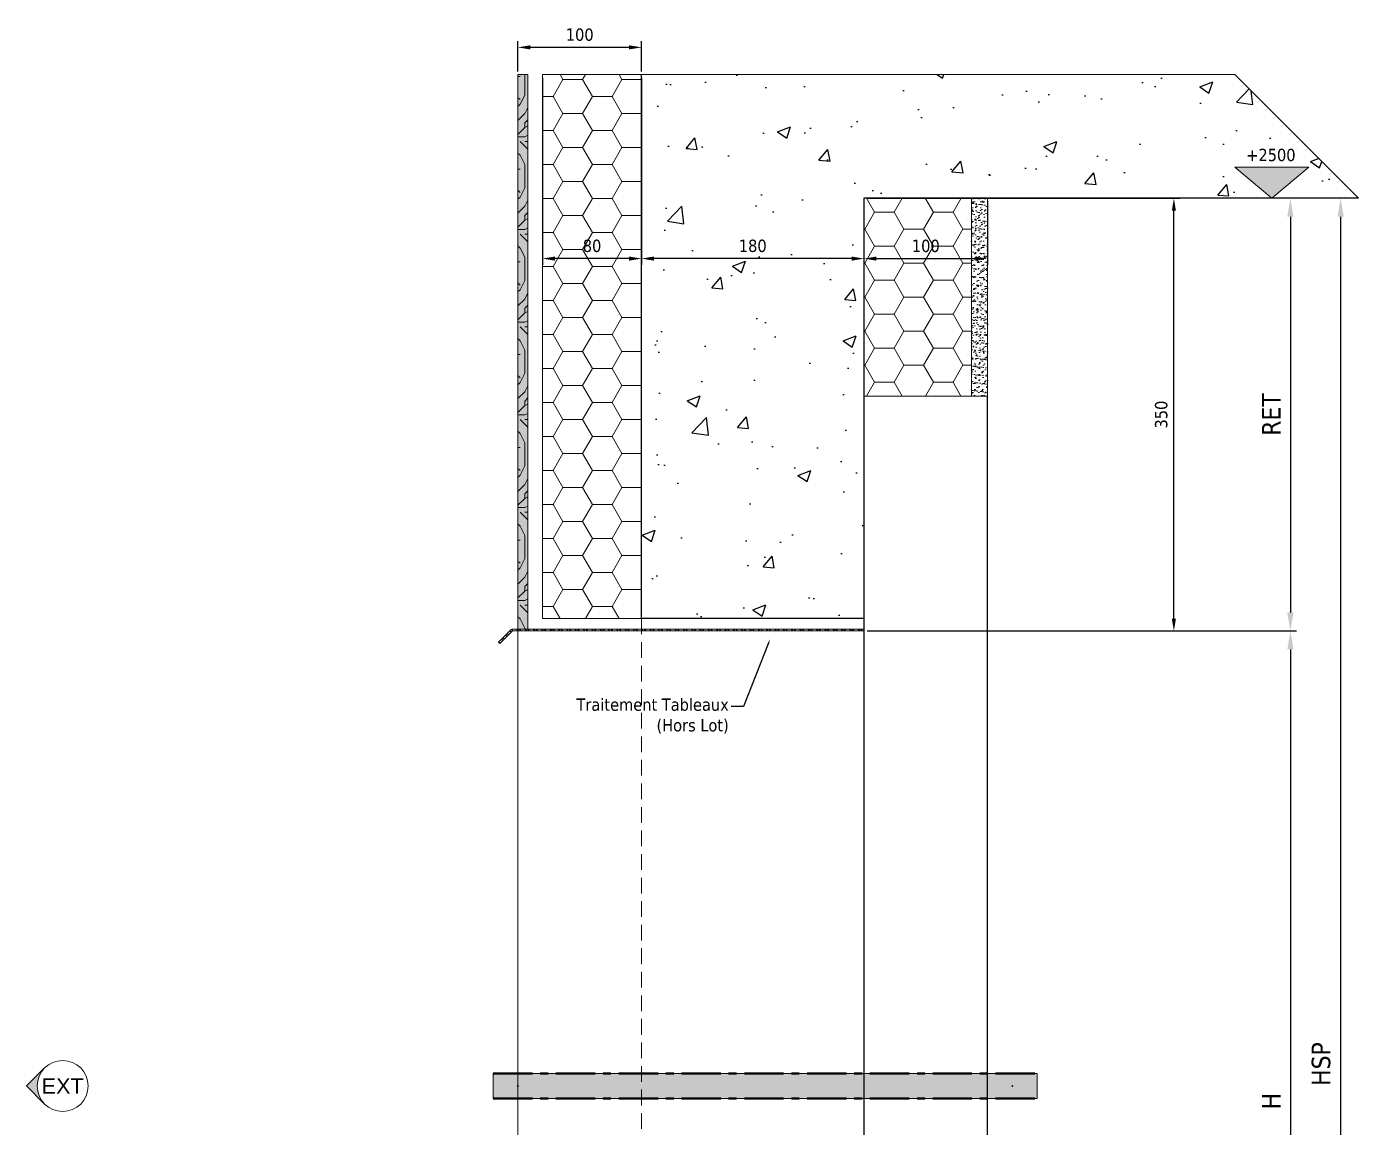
# Model space of a CAD drawing. Header units: millimetres. Extents: x -20000 to 230000, y -17405 to 24510.
# Drawn here: x 24322 to 25400, y 5743 to 6633 of the extents above; entities that cross this region are included whole.
import ezdxf
from ezdxf import colors
from ezdxf.entities.mleader import LeaderData, LeaderLine
from ezdxf.enums import TextEntityAlignment as Align
from ezdxf.math import Vec2, Vec3

# ---------------------------------------------------------------- set-up
doc = ezdxf.new("R2010")
doc.units = ezdxf.units.MM
doc.header["$PDMODE"] = 35
doc.header["$PDSIZE"] = 0.5
doc.linetypes.add('AXES', pattern=[50.800000000000004, 31.75, -6.35, 6.35, -6.35])
doc.linetypes.add('CACHE', pattern=[9.524999999999999, 6.35, -3.175])
doc.layers.get('0').update_dxf_attribs({"lineweight": 13})
doc.layers.get('Defpoints').update_dxf_attribs({"true_color": 0xc2a584})
doc.layers.add('0 - Invisible', color=43, linetype='Continuous', lineweight=0, plot=False)
for name, color, linetype, lineweight in [('1 - Aluminium', 150, 'Continuous', 13), ('1 - Axe', 1, 'AXES', 0), ('1 - BETON', 251, 'Continuous', 25), ('1 - Bois', 44, 'Continuous', 13), ('1 - Cotation', 32, 'Continuous', 13), ('1 - INTERROMPU', 253, 'CACHE', 13), ('1 - Isolant', 132, 'Continuous', 13), ('1 - Platre', 252, 'Continuous', 13), ('1 - Texte', 7, 'Continuous', 13)]:
    doc.layers.add(name, color=color, linetype=linetype, lineweight=lineweight)
doc.layers.add('1 - Cache', color=7, linetype='Continuous', lineweight=0, true_color=0xffffff)
doc.styles.get("Standard").update_dxf_attribs({"font": 'ARIALUNI.TTF'})
doc.styles.add('Texte Poralu', font='tahomabd.ttf')
doc.dimstyles.new('100 - 1000', dxfattribs={"dimtxt": 15, "dimasz": 15, "dimexe": 5, "dimexo": 2.5, "dimgap": 8, "dimtad": 1, "dimdec": 1, "dimtxsty": 'Texte Poralu', "dimcen": 10, "dimazin": 0, "dimtfac": 1, "dimtdec": 1, "dimtmove": 0, "dimatfit": 3, "dimfxl": 1, "dimarcsym": 0})
doc.dimstyles.new('30 - 1000', dxfattribs={"dimtxt": 10, "dimasz": 10, "dimexe": 5, "dimexo": 2.5, "dimgap": 5, "dimtad": 1, "dimdec": 1, "dimtxsty": 'Texte Poralu', "dimcen": 5, "dimazin": 0, "dimtfac": 1, "dimtdec": 1, "dimtmove": 0, "dimatfit": 3, "dimfxl": 1, "dimarcsym": 0})

# ---------------------------------------------------------------- blocks, each defined once
blk = doc.blocks.new('*U801')
at = {"layer": '1 - Isolant'}
h = blk.add_hatch(dxfattribs=at)
h.set_pattern_fill('HONEY', color=256, scale=5)
h.set_pattern_definition([(0, (-58597.14088961181, -19447.49265059331), (23.8125, 13.748153225), [15.875, -31.75]), (120, (-58597.14088961181, -19447.49265059331), (-23.81249994797095, 13.74815331511695), [15.87499999999993, -31.74999999999986]), (59.99999999999999, (-58597.14088961181, -19447.49265059331), (5.202904551637744e-08, 27.49630654011694), [-31.75, 15.875])])
h.paths.add_polyline_path([(1.397795734579446e-10, -349.9999999999866), (87.00000000012523, -349.9999999999866), (86.99999999999818, -190), (-1.818989403545856e-12, -190)])
at = {"layer": '1 - Platre'}
h = blk.add_hatch(dxfattribs=at)
h.set_pattern_fill('AR-SAND', color=256, scale=0.1)
h.set_pattern_definition([(37.50000000000001, (-58597.14088961181, -19447.49265059331), (-0.1600031295984046, 4.894132373293424), [0, -3.860800000000001, 0, -4.318000000000001, 0, -4.1275]), (7.499999999999999, (-58597.14088961181, -19447.49265059331), (4.495232831380027, 7.168251005683543), [0, -2.0828, 0, -3.4798, 0, -1.3335]), (327.5, (-58600.26508961181, -19447.49265059331), (7.90992370241458, 0.01437184678545691), [0, -1.27, 0, -4.572, 0, -5.969]), (317.5, (-58600.26508961181, -19447.49265059331), (7.635564524722972, 2.229293232572162), [0, -0.635, 0, -2.9972, 0, -3.429])])
h.paths.add_polyline_path([(100.0000000001325, -349.9999999999866), (99.99999999999818, -190), (86.99999999999818, -190), (87.00000000012523, -349.9999999999866)])
at = {"layer": '0 - Invisible'}
for points in [[(1.397795734579446e-10, -349.9999999999866), (87.00000000012523, -349.9999999999866)], [(87.00000000012523, -349.9999999999866), (100.0000000001325, -349.9999999999866)]]:
    blk.add_lwpolyline(points, dxfattribs=at)
at = {"layer": '1 - Isolant'}
blk.add_lwpolyline([(87.00000000012523, -349.9999999999866), (86.99999999999818, -190), (-1.818989403545856e-12, -190), (1.397795734579446e-10, -349.9999999999866)], dxfattribs=at)
at = {"layer": '1 - Platre'}
blk.add_lwpolyline([(100.0000000001325, -349.9999999999866), (99.99999999999818, -190), (86.99999999999818, -190), (87.00000000012523, -349.9999999999866)], dxfattribs=at)
blk = doc.blocks.new('*U797')
at = {"layer": '1 - Isolant'}
h = blk.add_hatch(dxfattribs=at)
h.set_pattern_fill('HONEY', color=256, scale=5, style=0)
h.set_pattern_definition([(0, (-80.00000000000003, 279.9999999999841), (23.8125, 13.748153225), [15.875, -31.75]), (120, (-80.00000000000003, 279.9999999999841), (-23.81249994797095, 13.74815331511695), [15.87499999999995, -31.7499999999999]), (59.99999999999999, (-80.00000000000003, 279.9999999999841), (5.202904551637744e-08, 27.49630654011694), [-31.75, 15.875])])
h.paths.add_polyline_path([(-80, 439.999999999985), (2.694133978409138e-14, 439.999999999985), (1.77635683940025e-15, -9.094947017729282e-13), (-80.00000000000003, -9.094947017729282e-13)])
at = {"layer": '0 - Invisible'}
blk.add_lwpolyline([(-80, 439.999999999985), (2.694133978409138e-14, 439.999999999985)], dxfattribs=at)
at = {"layer": '1 - Isolant'}
blk.add_lwpolyline([(2.694133978409138e-14, 439.999999999985), (0, 0), (0, 0), (1.77635683940025e-15, -9.094947017729282e-13), (-80.00000000000003, -9.094947017729282e-13), (-80, 439.999999999985)], dxfattribs=at)
blk = doc.blocks.new('*D1400')
at = {"layer": '1 - Cotation', "color": 0, "lineweight": -2, "transparency": 16777216}
for p, q in [((25002.50002455692, 6144.331641222817), (25350.00002455673, 6144.331641222817)), ((25345.00002455673, 6129.331641222817), (25345.00002455673, 5398.732209340044)), ((25102.50002455684, 5383.732209340044), (25350.00002455673, 5383.732209340044))]:
    blk.add_line(p, q, dxfattribs=at)
at = {"layer": '1 - Cotation', "color": 0, "transparency": 16777216}
for points in [[(25342.50002455673, 6129.331641222817), (25347.50002455673, 6129.331641222817), (25345.00002455673, 6144.331641222817)], [(25342.50002455673, 5398.732209340044), (25347.50002455673, 5398.732209340044), (25345.00002455673, 5383.732209340044)]]:
    blk.add_solid(points, dxfattribs=at)
at = {"layer": 'Defpoints', "color": 0, "transparency": 16777216}
for p in [(25000.00002455692, 6144.331641222817), (25100.00002455684, 5383.732209340044), (25345.00002455673, 5383.732209340044)]:
    blk.add_point(p, dxfattribs=at)
at = {"layer": '1 - Cotation', "color": 0, "transparency": 16777216, "insert": (25329.50002455673, 5764.031925281434), "char_height": 15, "attachment_point": 5, "rotation": 90, "style": 'Texte Poralu'}
blk.add_mtext('H', dxfattribs=at)
blk = doc.blocks.new('*D1401')
at = {"layer": '1 - Cotation', "color": 0, "lineweight": -2, "transparency": 16777216}
for p, q in [((25397.50002455699, 6494.331641222817), (25380.66724815396, 6494.331641222817)), ((25385.66724815396, 6479.331641222817), (25385.66724815396, 5108.73220933936)), ((25397.5000245568, 5093.73220933936), (25380.66724815396, 5093.73220933936))]:
    blk.add_line(p, q, dxfattribs=at)
at = {"layer": '1 - Cotation', "color": 0, "transparency": 16777216}
for points in [[(25383.16724815396, 6479.331641222817), (25388.16724815396, 6479.331641222817), (25385.66724815396, 6494.331641222817)], [(25383.16724815396, 5108.73220933936), (25388.16724815396, 5108.73220933936), (25385.66724815396, 5093.73220933936)]]:
    blk.add_solid(points, dxfattribs=at)
at = {"layer": 'Defpoints', "color": 0, "transparency": 16777216}
for p in [(25400.00002455699, 6494.331641222817), (25385.66724815396, 5093.73220933936), (25400.0000245568, 5093.73220933936)]:
    blk.add_point(p, dxfattribs=at)
at = {"layer": '1 - Cotation', "color": 0, "transparency": 16777216, "insert": (25369.8952535267, 5794.031925281092), "char_height": 15, "attachment_point": 5, "rotation": 90, "style": 'Texte Poralu'}
blk.add_mtext('HSP', dxfattribs=at)
blk = doc.blocks.new('*U829')
at = {"layer": '1 - BETON'}
h = blk.add_hatch(dxfattribs=at)
h.set_pattern_fill('CONCRETE', color=256, scale=15, style=0, pattern_type=2)
h.set_pattern_definition([(49.99999999999999, (119.9999999999999, 39.99999999998496), (107.589027390113, -9.412820247389266), [11.25, -123.75]), (355, (119.9999999999999, 39.99999999998496), (-20.81270004195, 112.8288200550018), [9, -99]), (100.4514, (128.965752, 39.21559899998496), (86.77640725710323, 103.415931309143), [9.5610285, -105.1713168]), (46.18420000000002, (119.9999999999999, 69.99999999998496), (160.0861572938467, -24.82785214935271), [16.87499999999986, -185.6249999999989]), (96.6356, (133.3405117499999, 67.93100394998496), (140.1994058323055, 146.1176806350663), [14.3415432, -157.75695]), (351.1842, (119.9999999999999, 69.99999999998496), (140.1992917700441, 146.1177901387987), [13.5, -148.5]), (21, (134.9999999999999, 62.49999999998496), (89.53605781776925, -60.39283359980082), [11.25, -123.75]), (326.0000000000001, (134.9999999999999, 62.49999999998496), (36.49729978823726, 108.772506757028), [9, -99]), (71.4514, (142.46133495, 57.46725909998497), (126.0333942872235, 48.37957450649286), [9.5610285, -105.1713168]), (37.50000000000001, (119.9999999999999, 39.99999999998496), (1.8239782975936, 49.93407807469672), [0, -97.8, 0, -100.5, 0, -99.375]), (7.499999999999999, (119.9999999999999, 39.99999999998496), (39.46043061632229, 59.16175678235403), [0, -57.3, 0, -95.55, 0, -37.875]), (327.5, (86.54999999999994, 39.99999999998496), (80.07336542586135, -3.383230760156963), [0, -37.5, 0, -117, 0, -155.25]), (317.5, (71.54999999999995, 39.99999999998496), (87.47792540135794, 15.01574734984766), [0, -48.75, 0, -77.69999999999999, 0, -110.25])])
h.paths.add_polyline_path([(400, 339.999999999985), (300, 439.999999999985), (-180, 439.999999999985), (-180, 0), (0, 0), (0, 339.999999999985)])
at = {"layer": '0 - Invisible'}
blk.add_lwpolyline([(400, 339.999999999985), (300, 439.999999999985), (-180, 439.999999999985)], dxfattribs=at)
at = {"layer": '1 - BETON'}
blk.add_lwpolyline([(400, 339.999999999985), (0, 339.999999999985), (0, 0), (-180, 0), (-180, 439.999999999985)], dxfattribs=at)
blk = doc.blocks.new('*U198')
h = blk.add_hatch(color=256)
edge = h.paths.add_edge_path()
edge.add_line((-29.16815472393788, 0), (-14.58407736197061, -14.58407736196894))
edge.add_arc((1.326938559031987e-11, 1.103117597267556e-11), 20.62500000001327, 180.0000000000306, 224.9999999999923, ccw=False)
edge.add_arc((8.125056183416746e-12, -8.900435943814955e-12), 20.62500000000813, 135.0000000000017, 179.9999999999753, ccw=False)
edge.add_line((-14.58407736197061, 14.58407736196894), (-29.16815472393788, 0))
for p, q in [((-14.58407736197061, 14.58407736196894), (-29.16815472393787, 0.001705469134321902)), ((-29.16815472393787, 0.001705469134321902), (-14.58407736196841, -14.58407736197114))]:
    blk.add_line(p, q)
blk.add_circle((0, 0), 20.625)
at = {"insert": (0, 0), "char_height": 12.5, "attachment_point": 5}
blk.add_mtext('EXT', dxfattribs=at)
blk = doc.blocks.new('*D1402')
at = {"layer": 'Defpoints', "color": 0, "lineweight": -2, "transparency": 16777216}
for p, q in [((25000.00002455676, 6491.8316412228), (25000.00002455676, 6440.505853438952)), ((25100.00002455702, 6491.831641222801), (25100.00002455702, 6440.505853438952)), ((25010.00002455676, 6445.505853438952), (25090.00002455702, 6445.505853438952))]:
    blk.add_line(p, q, dxfattribs=at)
at = {"layer": 'Defpoints', "color": 0, "transparency": 16777216}
for p in [(25000.00002455676, 6494.3316412228), (25100.00002455702, 6494.331641222801), (25100.00002455702, 6445.505853438952)]:
    blk.add_point(p, dxfattribs=at)
for points in [[(25010.00002455676, 6447.172520105619), (25010.00002455676, 6443.839186772285), (25000.00002455676, 6445.505853438952)], [(25090.00002455702, 6447.172520105619), (25090.00002455702, 6443.839186772285), (25100.00002455702, 6445.505853438952)]]:
    blk.add_solid(points, dxfattribs=at)
at = {"layer": 'Defpoints', "color": 0, "transparency": 16777216, "insert": (25050.00002455689, 6455.710688898992), "char_height": 10, "attachment_point": 5, "style": 'Texte Poralu'}
blk.add_mtext('100', dxfattribs=at)
blk = doc.blocks.new('*D1406')
at = {"layer": 'Defpoints', "color": 0, "lineweight": -2, "transparency": 16777216}
for p, q in [((24820.00002455693, 6591.831641222801), (24820.00002455693, 6440.505853438952)), ((25000.00002455676, 6491.8316412228), (25000.00002455676, 6440.505853438952)), ((24990.00002455676, 6445.505853438952), (24830.00002455693, 6445.505853438952))]:
    blk.add_line(p, q, dxfattribs=at)
at = {"layer": 'Defpoints', "color": 0, "transparency": 16777216}
for p in [(24820.00002455693, 6594.331641222801), (25000.00002455676, 6494.3316412228), (24820.00002455693, 6445.505853438952)]:
    blk.add_point(p, dxfattribs=at)
for points in [[(24830.00002455693, 6447.172520105619), (24830.00002455693, 6443.839186772285), (24820.00002455693, 6445.505853438952)], [(24990.00002455676, 6447.172520105619), (24990.00002455676, 6443.839186772285), (25000.00002455676, 6445.505853438952)]]:
    blk.add_solid(points, dxfattribs=at)
at = {"layer": 'Defpoints', "color": 0, "transparency": 16777216, "insert": (24910.00002455685, 6455.734194607521), "char_height": 10, "attachment_point": 5, "style": 'Texte Poralu'}
blk.add_mtext('180', dxfattribs=at)
blk = doc.blocks.new('*D1403')
at = {"layer": '1 - Cotation', "color": 0, "lineweight": -2, "transparency": 16777216}
for p, q in [((25397.50002455693, 6494.331641222801), (25340.00002455673, 6494.331641222801)), ((25345.00002455673, 6479.331641222801), (25345.00002455673, 6159.331641222817)), ((25002.50002455692, 6144.331641222817), (25350.00002455673, 6144.331641222817))]:
    blk.add_line(p, q, dxfattribs=at)
at = {"layer": '1 - Cotation', "color": 0, "transparency": 16777216}
for points in [[(25342.50002455673, 6479.331641222801), (25347.50002455673, 6479.331641222801), (25345.00002455673, 6494.331641222801)], [(25342.50002455673, 6159.331641222817), (25347.50002455673, 6159.331641222817), (25345.00002455673, 6144.331641222817)]]:
    blk.add_solid(points, dxfattribs=at)
at = {"layer": 'Defpoints', "color": 0, "transparency": 16777216}
for p in [(25400.00002455693, 6494.331641222801), (25000.00002455692, 6144.331641222817), (25345.00002455673, 6144.331641222817)]:
    blk.add_point(p, dxfattribs=at)
at = {"layer": '1 - Cotation', "color": 0, "transparency": 16777216, "insert": (25329.50002455673, 6319.331641222812), "char_height": 15, "attachment_point": 5, "rotation": 90, "style": 'Texte Poralu'}
blk.add_mtext('RET', dxfattribs=at)
blk = doc.blocks.new('*U474')
blk.add_hatch(color=256).paths.add_polyline_path([(-70, 0), (-100, 25), (-40, 25)])
blk.add_line((0, 0), (-95, 0))
blk.add_lwpolyline([(-70, 0), (-100, 25), (-40, 25), (-70, 0)])
at = {"style": 'Texte Poralu'}
blk.add_attdef('HAUTEUR', text='', height=10, dxfattribs=at).set_placement((-70, 34.99999999999997), align=Align.MIDDLE_CENTER)
blk = doc.blocks.new('*D1407')
at = {"layer": 'Defpoints', "color": 0, "lineweight": -2, "transparency": 16777216}
for p, q in [((25002.50002455693, 6494.331641222801), (25255.74233473121, 6494.331641222801)), ((25250.74233473121, 6154.331641222817), (25250.74233473121, 6484.331641222801)), ((25002.50002455692, 6144.331641222817), (25255.74233473121, 6144.331641222817))]:
    blk.add_line(p, q, dxfattribs=at)
at = {"layer": 'Defpoints', "color": 0, "transparency": 16777216}
for p in [(25000.00002455693, 6494.331641222801), (25250.74233473121, 6494.331641222801), (25000.00002455692, 6144.331641222817)]:
    blk.add_point(p, dxfattribs=at)
for points in [[(25249.07566806455, 6484.331641222801), (25252.40900139788, 6484.331641222801), (25250.74233473121, 6494.331641222801)], [(25249.07566806455, 6154.331641222817), (25252.40900139788, 6154.331641222817), (25250.74233473121, 6144.331641222817)]]:
    blk.add_solid(points, dxfattribs=at)
at = {"layer": 'Defpoints', "color": 0, "transparency": 16777216, "insert": (25240.53414131281, 6319.331641222812), "char_height": 10, "attachment_point": 5, "rotation": 90, "style": 'Texte Poralu'}
blk.add_mtext('350', dxfattribs=at)
blk = doc.blocks.new('*D1408')
at = {"layer": 'Defpoints', "color": 0, "lineweight": -2, "transparency": 16777216}
for p, q in [((24740.00002455693, 6591.831641222801), (24740.00002455693, 6440.505853438954)), ((24820.00002455693, 6591.831641222801), (24820.00002455693, 6440.505853438954)), ((24810.00002455693, 6445.505853438954), (24750.00002455693, 6445.505853438954))]:
    blk.add_line(p, q, dxfattribs=at)
at = {"layer": 'Defpoints', "color": 0, "transparency": 16777216}
for p in [(24740.00002455693, 6594.331641222801), (24820.00002455693, 6594.331641222801), (24740.00002455693, 6445.505853438954)]:
    blk.add_point(p, dxfattribs=at)
for points in [[(24750.00002455693, 6447.172520105621), (24750.00002455693, 6443.839186772287), (24740.00002455693, 6445.505853438954)], [(24810.00002455693, 6447.172520105621), (24810.00002455693, 6443.839186772287), (24820.00002455693, 6445.505853438954)]]:
    blk.add_solid(points, dxfattribs=at)
at = {"layer": 'Defpoints', "color": 0, "transparency": 16777216, "insert": (24780.00002455693, 6455.734194607523), "char_height": 10, "attachment_point": 5, "style": 'Texte Poralu'}
blk.add_mtext('80', dxfattribs=at)
blk = doc.blocks.new('*D1404')
at = {"layer": '1 - Cotation', "color": 0, "lineweight": -2, "transparency": 16777216}
for p, q in [((24720.00002455693, 6596.831641222803), (24720.00002455693, 6621.338765349064)), ((24810.00002455693, 6616.338765349064), (24730.00002455693, 6616.338765349064)), ((24820.00002455693, 6596.831641222801), (24820.00002455693, 6621.338765349064))]:
    blk.add_line(p, q, dxfattribs=at)
at = {"layer": '1 - Cotation', "color": 0, "transparency": 16777216}
for points in [[(24730.00002455693, 6618.005432015731), (24730.00002455693, 6614.672098682398), (24720.00002455693, 6616.338765349064)], [(24810.00002455693, 6618.005432015731), (24810.00002455693, 6614.672098682398), (24820.00002455693, 6616.338765349064)]]:
    blk.add_solid(points, dxfattribs=at)
at = {"layer": 'Defpoints', "color": 0, "transparency": 16777216}
for p in [(24720.00002455693, 6616.338765349064), (24720.00002455693, 6594.331641222803), (24820.00002455693, 6594.331641222801)]:
    blk.add_point(p, dxfattribs=at)
at = {"layer": '1 - Cotation', "color": 0, "transparency": 16777216, "insert": (24770.00002455693, 6626.543600809105), "char_height": 10, "attachment_point": 5, "style": 'Texte Poralu'}
blk.add_mtext('100', dxfattribs=at)
blk = doc.blocks.new('*U839')
at = {"layer": '1 - Cache'}
blk.add_hatch(color=256, dxfattribs=at).paths.add_polyline_path([(-20, -10), (419.999999999899, -10), (419.999999999899, 10), (-20, 10)])
at = {"layer": '0 - Invisible'}
blk.add_lwpolyline([(-20, -10), (419.999999999899, -10), (419.999999999899, 10), (-20, 10)], close=True, dxfattribs=at)
for p in [(0, 0), (399.999999999899, 0)]:
    blk.add_point(p, dxfattribs=at)
at = {"layer": '1 - Axe', "lineweight": 50}
for p, q in [((-20, 10), (419.999999999899, 10)), ((-20, -10), (419.999999999899, -10))]:
    blk.add_line(p, q, dxfattribs=at)
blk = doc.blocks.new('*U831')
at = {"layer": '1 - Aluminium'}
h = blk.add_hatch(dxfattribs=at)
h.set_pattern_fill('ANSI32', color=256, scale=0.5, angle=90, style=0)
h.set_pattern_definition([(135, (-295.6066017177927, -10.16726188958273), (-3.367596045400933, -3.367596045400933), []), (135, (-295.6066017177927, -7.922196889579936), (-3.367596045400933, -3.367596045400933), [])])
edge = h.paths.add_edge_path()
edge.add_line((0, 1.5), (0, 0))
edge.add_line((0, 0), (-284.3786796564291, 0))
edge.add_line((-284.3786796564291, 0), (-294.5459415460118, -10.16726188958273))
edge.add_line((-294.5459415460118, -10.16726188958273), (-295.6066017177927, -9.106601717801821))
edge.add_line((-295.6066017177927, -9.106601717801821), (-285.43933982821, 1.06066017178091))
edge.add_arc((-284.378679656431, -7.696066006701585e-13), 1.500000000000757, 89.99999999992838, 134.9999999999286, ccw=False)
edge.add_line((-284.3786796564291, 1.5), (0, 1.5))
blk.add_lwpolyline([(0, 1.5), (0, 0), (0, 0, -0.414213562373095), (0, 0), (-284.3786796564291, 0), (-294.5459415460118, -10.16726188958273), (-295.6066017177927, -9.106601717801821), (-285.43933982821, 1.06066017178091, -0.198912367379658), (-284.3786796564291, 1.5), (0, 1.5)], format="xyb", close=True, dxfattribs=at)
blk = doc.blocks.new('*U832')
at = {"layer": '1 - Bois'}
h = blk.add_hatch(dxfattribs=at)
h.set_pattern_fill('352', color=256, scale=75, style=0, pattern_type=2)
h.set_pattern_definition([(0, (449.7499999999858, -17), (75, 75), [22.5, -52.5]), (0, (449.7499999999858, -13.25), (75, 75), [22.5, -52.5]), (0, (453.4999999999858, -5.75), (75, 75), [15, -60]), (0, (457.2499999999858, 1.75), (75, 75), [11.25, -63.75]), (0, (457.2499999999858, 9.25), (75, 75), [7.5, -67.5]), (0, (438.4999999999858, 16.75), (75, 75), [3.75, -18.75, 3.75, -48.75]), (0, (449.7499999999858, 20.5), (75, 75), [3.75, -30, 11.25, -30]), (0, (464.7499999999858, 24.25), (75, 75), [3.75, -3.75, 3.75, -63.75]), (0, (460.9999999999858, 28), (75, 75), [3.75, -71.25]), (0, (457.2499999999858, 35.5), (75, 75), [11.25, -63.75]), (0, (457.2499999999858, 43), (75, 75), [15, -60]), (0, (453.4999999999858, 50.5), (75, 75), [18.75, -22.5, 3.75, -30]), (90, (423.4999999999858, 5.5), (-74.99999999999999, 75), [3.75, -7.5, 18.75, -45]), (90, (427.2499999999858, 13), (-74.99999999999999, 75), [3.75, -3.75, 11.25, -56.25]), (90, (430.9999999999858, 43), (-74.99999999999999, 75), [7.5, -67.5]), (90, (434.7499999999858, 13), (-74.99999999999999, 75), [15, -22.5, 3.75, -33.75]), (90, (438.4999999999858, 54.25), (-74.99999999999999, 75), [3.75, -71.25]), (90, (442.2499999999858, 16.75), (-74.99999999999999, 75), [11.25, -63.75]), (90, (449.7499999999858, 20.5), (-74.99999999999999, 75), [7.5, -67.5]), (90, (457.2499999999858, 20.5), (-74.99999999999999, 75), [3.75, -11.25, 11.25, -48.75]), (90, (460.9999999999858, 24.25), (-74.99999999999999, 75), [3.75, -71.25]), (90, (464.7499999999858, 9.25), (-74.99999999999999, 75), [10.5, -64.5]), (90, (468.4999999999858, -5.75), (-74.99999999999999, 75), [7.5, -67.5]), (90, (475.9999999999858, 24.25), (-74.99999999999999, 75), [3.75, -71.25]), (90, (483.4999999999858, 20.5), (-74.99999999999999, 75), [11.25, -63.75]), (90, (490.9999999999858, 20.5), (-74.99999999999999, 75), [11.25, -63.75]), (45, (479.7499999999858, -9.5), (8.326672684688674e-15, 75.00000000142686), [5.30325, -5.30325, 5.30325, -90.15626715]), (45, (464.7499999999858, 9.25), (8.326672684688674e-15, 75.00000000142686), [10.6065, -95.45951715]), (45, (434.7499999999858, 46.75), (8.326672684688674e-15, 75.00000000142686), [10.6065, -95.45951715]), (45, (449.7499999999858, 28), (8.326672684688674e-15, 75.00000000142686), [10.6065, -95.45951715]), (45, (453.4999999999858, 13), (8.326672684688674e-15, 75.00000000142686), [10.6065, -95.45951715]), (45, (475.9999999999858, -2), (8.326672684688674e-15, 75.00000000142686), [10.6065, -95.45951715]), (45, (468.4999999999858, 1.75), (8.326672684688674e-15, 75.00000000142686), [15.9099, -90.15611715]), (45, (445.9999999999858, 35.5), (8.326672684688674e-15, 75.00000000142686), [5.30325, -100.76276715]), (45, (442.2499999999858, 43), (8.326672684688674e-15, 75.00000000142686), [5.30325, -100.76276715]), (45, (472.2499999999858, 43), (8.326672684688674e-15, 75.00000000142686), [5.30325, -100.76276715]), (45, (442.2499999999858, 5.5), (8.326672684688674e-15, 75.00000000142686), [5.30325, -100.76276715]), (45, (483.4999999999858, 31.75), (8.326672684688674e-15, 75.00000000142686), [5.30325, -100.76276715]), (45, (457.2499999999858, 24.25), (8.326672684688674e-15, 75.00000000142686), [5.30325, -100.76276715]), (45, (464.7499999999858, 31.75), (8.326672684688674e-15, 75.00000000142686), [5.30325, -100.76276715]), (135, (460.9999999999858, 16.75), (-75.00000000142686, 8.326672684688674e-15), [5.30325, -5.30325, 15.9099, -79.54961714999999]), (135, (472.2499999999858, 16.75), (-75.00000000142686, 8.326672684688674e-15), [5.30325, -100.76276715]), (135, (472.2499999999858, -9.5), (-75.00000000142686, 8.326672684688674e-15), [5.30325, -100.76276715]), (135, (457.2499999999858, 9.25), (-75.00000000142686, 8.326672684688674e-15), [5.30325, -100.76276715]), (135, (468.4999999999858, 24.25), (-75.00000000142686, 8.326672684688674e-15), [5.30325, -100.76276715]), (135, (449.7499999999858, 5.5), (-75.00000000142686, 8.326672684688674e-15), [5.30325, -100.76276715]), (135, (479.7499999999858, 5.5), (-75.00000000142686, 8.326672684688674e-15), [5.30325, -100.76276715]), (135, (427.2499999999858, -17), (-75.00000000142686, 8.326672684688674e-15), [5.30325, -100.76276715]), (135, (430.9999999999858, -13.25), (-75.00000000142686, 8.326672684688674e-15), [10.6065, -95.45951715]), (135, (434.7499999999858, -9.5), (-75.00000000142686, 8.326672684688674e-15), [10.6065, -95.45951715]), (135, (442.2499999999858, -9.5), (-75.00000000142686, 8.326672684688674e-15), [10.6065, -95.45951715]), (135, (445.9999999999858, -2), (-75.00000000142686, 8.326672684688674e-15), [10.6065, -95.45951715]), (135, (475.9999999999858, 28), (-75.00000000142686, 8.326672684688674e-15), [10.6065, -95.45951715]), (135, (490.9999999999858, -9.5), (-75.00000000142686, 8.326672684688674e-15), [10.6065, -95.45951715]), (135, (494.7499999999858, 50.5), (-75.00000000142686, 8.326672684688674e-15), [10.6065, -95.45951715]), (135, (494.7499999999858, 43), (-75.00000000142686, 8.326672684688674e-15), [10.6065, -95.45951715]), (135, (487.2499999999858, 39.25), (-75.00000000142686, 8.326672684688674e-15), [10.6065, -95.45951715]), (135, (434.7499999999858, 39.25), (-75.00000000142686, 8.326672684688674e-15), [15.9099, -90.15611715]), (135, (483.4999999999858, 31.75), (-75.00000000142686, 8.326672684688674e-15), [15.9099, -90.15611715]), (26.56505119999999, (442.2499999999858, 54.25), (75.00000000000706, 3.000483611570459e-08), [8.385, -159.320098275]), (26.56505119999999, (442.2499999999858, 16.75), (75.00000000000706, 3.000483611570459e-08), [8.385, -159.320098275]), (26.56505119999999, (449.7499999999858, 39.25), (75.00000000000706, 3.000483611570459e-08), [8.385, -159.320098275]), (26.56505119999999, (472.2499999999858, -13.25), (75.00000000000706, 3.000483611570459e-08), [8.385, -159.320098275]), (26.56505119999999, (468.4999999999858, -5.75), (75.00000000000706, 3.000483611570459e-08), [8.385, -159.320098275]), (26.56505119999999, (445.9999999999858, 9.25), (75.00000000000706, 3.000483611570459e-08), [8.385, -159.320098275]), (26.56505119999999, (445.9999999999858, 46.75), (75.00000000000706, 3.000483611570459e-08), [8.385, -159.320098275]), (26.56505119999999, (468.4999999999858, 24.25), (75.00000000000706, 3.000483611570459e-08), [16.77, -150.935098275]), (63.43494882, (468.4999999999858, 35.5), (3.824898731075166e-09, 75.00000000000705), [8.384999999999982, -159.3200982749997]), (63.43494882, (479.7499999999858, 13), (3.824898731075166e-09, 75.00000000000705), [8.384999999999982, -159.3200982749997]), (63.43494882, (442.2499999999858, 28), (3.824898731075166e-09, 75.00000000000705), [8.384999999999982, -159.3200982749997]), (63.43494882, (427.2499999999858, 31.75), (3.824898731075166e-09, 75.00000000000705), [8.384999999999982, -159.3200982749997]), (63.43494882, (472.2499999999858, 16.75), (3.824898731075166e-09, 75.00000000000705), [8.384999999999982, -159.3200982749997]), (63.43494882, (464.7499999999858, 16.75), (3.824898731075166e-09, 75.00000000000705), [8.384999999999982, -159.3200982749997]), (63.43494882, (434.7499999999858, 28), (3.824898731075166e-09, 75.00000000000705), [16.76999999999996, -150.9350982749997]), (63.43494882, (490.9999999999858, 1.75), (3.824898731075166e-09, 75.00000000000705), [16.76999999999996, -150.9350982749997]), (63.43494882, (483.4999999999858, 5.5), (3.824898731075166e-09, 75.00000000000705), [16.76999999999996, -150.9350982749997]), (116.5650512, (423.4999999999858, -5.75), (-3.000486109572265e-08, 75.00000000000705), [8.384999999999982, -159.3200982749997]), (116.5650512, (423.4999999999858, 35.5), (-3.000486109572265e-08, 75.00000000000705), [8.384999999999982, -159.3200982749997]), (116.5650512, (438.4999999999858, -17), (-3.000486109572265e-08, 75.00000000000705), [8.384999999999982, -159.3200982749997]), (116.5650512, (430.9999999999858, 50.5), (-3.000486109572265e-08, 75.00000000000705), [8.384999999999982, -159.3200982749997]), (116.5650512, (438.4999999999858, 5.5), (-3.000486109572265e-08, 75.00000000000705), [8.384999999999982, -159.3200982749997]), (116.5650512, (453.4999999999858, 13), (-3.000486109572265e-08, 75.00000000000705), [8.384999999999982, -159.3200982749997]), (116.5650512, (460.9999999999858, 28), (-3.000486109572265e-08, 75.00000000000705), [8.384999999999982, -159.3200982749997]), (116.5650512, (427.2499999999858, -2), (2.408598827469133e-05, 75.00001205800363), [8.384999999999982, -159.3200982749997]), (116.5650512, (445.9999999999858, 9.25), (-3.000486109572265e-08, 75.00000000000705), [8.384999999999982, -159.3200982749997]), (116.5650512, (468.4999999999858, 1.75), (-3.000486109572265e-08, 75.00000000000705), [8.384999999999982, -159.3200982749997]), (116.5650512, (475.9999999999858, 9.25), (-3.000486109572265e-08, 75.00000000000705), [8.384999999999982, -159.3200982749997]), (116.5650512, (490.9999999999858, 31.75), (-3.000486109572265e-08, 75.00000000000705), [8.384999999999982, -159.3200982749997]), (116.5650512, (434.7499999999858, 54.25), (-3.000486109572265e-08, 75.00000000000705), [8.384999999999982, -159.3200982749997]), (116.5650512, (423.4999999999858, 50.5), (-3.000486109572265e-08, 75.00000000000705), [16.76999999999996, -150.9350982749997]), (116.5650512, (434.7499999999858, -2), (-3.000486109572265e-08, 75.00000000000705), [16.76999999999996, -150.9350982749997]), (153.43494882, (423.4999999999858, -13.25), (-75.00000000000705, 3.82492371109322e-09), [8.385, -159.320098275]), (153.43494882, (487.2499999999858, -17), (-75.00000000000705, 3.82492371109322e-09), [8.385, -159.320098275]), (153.43494882, (483.4999999999858, 20.5), (-75.00000000000705, 3.82492371109322e-09), [8.385, -159.320098275]), (153.43494882, (453.4999999999858, -5.75), (-75.00000000000705, 3.82492371109322e-09), [8.385, -159.320098275]), (153.43494882, (449.7499999999858, -13.25), (-75.00000000000705, 3.82492371109322e-09), [8.385, -159.320098275]), (153.43494882, (457.2499999999858, 1.75), (-75.00000000000705, 3.82492371109322e-09), [8.385, -159.320098275]), (153.43494882, (479.7499999999858, 46.75), (-75.00000000000705, 3.82492371109322e-09), [8.385, -159.320098275]), (153.43494882, (487.2499999999858, 50.5), (-75.00000000000705, 3.82492371109322e-09), [16.77, -150.935098275])])
h.paths.add_polyline_path([(0, 0), (448.4999999999858, 0), (448.4999999999858, 8), (0, 8)])
at = {"layer": '1 - Cache'}
h = blk.add_hatch(color=256, dxfattribs=at)
h.dxf.hatch_style = 2
h.paths.add_polyline_path([(0, 0), (448.4999999999858, 0), (448.4999999999858, 8), (0, 8)])
at = {"layer": '1 - Bois'}
blk.add_lwpolyline([(0, 0), (448.4999999999858, 0), (448.4999999999858, 8), (0, 8)], close=True, dxfattribs=at)

msp = doc.modelspace()

# ---------------------------------------------------------------- linework, layer by layer
at = {"layer": '1 - BETON', "ltscale": 2}
msp.add_line((25100.00002455604, 5383.732209340044), (25100.00002455688, 6334.331641222817), dxfattribs=at)
msp.add_lwpolyline([(25000.00002455693, 6154.331641222817), (25000.00002455604, 5383.732209340044), (25000.00002455604, 5383.732209340044)], dxfattribs=at)
at = {"layer": '1 - Bois'}
msp.add_line((24720.00002455693, 6144.331641222817), (24720.00002455692, 5330.732209340133), dxfattribs=at)
at = {"layer": '1 - INTERROMPU', "ltscale": 2}
msp.add_line((24820.00002455693, 6154.331641222817), (24820.00002455688, 5340.732209340128), dxfattribs=at)

# ---------------------------------------------------------------- block references
at = {"rotation": 270}
msp.add_blockref('*U832', (24720.00002455693, 6594.331641222803), dxfattribs=at)
for name, p in [('*U797', (24820.00002455693, 6154.331641222817)), ('*U829', (25000.00002455693, 6154.331641222817)), ('*U831', (25000.00002455692, 6144.331641222817)), ('*U198', (24351.66815472394, 5776.285336219352)), ('*U839', (24720.00002455692, 5776.281925281084))]:
    msp.add_blockref(name, p)
at = {"xscale": -1, "rotation": 180}
msp.add_blockref('*U801', (25000.00002455693, 6144.331641222817), dxfattribs=at)
at = {"layer": '1 - Cotation'}
ref = msp.add_blockref('*U474', (25400.00002455693, 6494.331641222801), dxfattribs=at)
ref.add_attrib('HAUTEUR', '+2500', dxfattribs={"layer": '0', "height": 10, "style": 'Texte Poralu'}).set_placement((25329.2209782171, 6529.331641222801), align=Align.MIDDLE_CENTER)

# ---------------------------------------------------------------- dimensions: what is measured, and where the dimension line sits
dim = msp.add_linear_dim(base=(24720.00002455693, 6616.338765349064), p1=(24820.00002455693, 6594.331641222801), p2=(24720.00002455693, 6594.331641222803), dimstyle='30 - 1000', dxfattribs=at)
dim.commit()
dim.dimension.update_dxf_attribs({"geometry": '*D1404', "text_midpoint": (24770.00002455693, 6626.543600809105)})
for base, p1, p2, angle, text, picture, middle in [((25345.00002455673, 6144.331641222817), (25400.00002455693, 6494.331641222801), (25000.00002455692, 6144.331641222817), 270, 'RET', '*D1403', (25329.50002455673, 6319.331641222812)), ((25385.66724815396, 5093.73220933936), (25400.00002455699, 6494.331641222817), (25400.0000245568, 5093.73220933936), 90, 'HSP', '*D1401', (25369.8952535267, 5794.031925281092)), ((25345.00002455673, 5383.732209340044), (25000.00002455692, 6144.331641222817), (25100.00002455684, 5383.732209340044), 90, 'H', '*D1400', (25329.50002455673, 5764.031925281434))]:
    dim = msp.add_linear_dim(base=base, p1=p1, p2=p2, angle=angle, text=text, dimstyle='100 - 1000', dxfattribs=at)
    dim.commit()
    dim.dimension.update_dxf_attribs({"geometry": picture, "text_midpoint": middle})
at = {"layer": 'Defpoints'}
for base, p1, p2, picture, middle in [((24740.00002455693, 6445.505853438954), (24820.00002455693, 6594.331641222801), (24740.00002455693, 6594.331641222801), '*D1408', (24780.00002455693, 6455.734194607523)), ((24820.00002455693, 6445.505853438952), (25000.00002455676, 6494.3316412228), (24820.00002455693, 6594.331641222801), '*D1406', (24910.00002455685, 6455.734194607521)), ((25100.00002455702, 6445.505853438952), (25000.00002455676, 6494.3316412228), (25100.00002455702, 6494.331641222801), '*D1402', (25050.00002455689, 6455.710688898992))]:
    dim = msp.add_linear_dim(base=base, p1=p1, p2=p2, dimstyle='30 - 1000', dxfattribs=at)
    dim.commit()
    dim.dimension.update_dxf_attribs({"geometry": picture, "text_midpoint": middle})
dim = msp.add_linear_dim(base=(25250.74233473121, 6494.331641222801), p1=(25000.00002455692, 6144.331641222817), p2=(25000.00002455693, 6494.331641222801), angle=90, dimstyle='30 - 1000', dxfattribs=at)
dim.commit()
dim.dimension.update_dxf_attribs({"geometry": '*D1407', "text_midpoint": (25240.53414131281, 6319.331641222812)})

# ---------------------------------------------------------------- leaders
at = {"layer": '1 - Texte'}
ml = msp.add_multileader_mtext('Standard', dxfattribs=at)
ml.set_content('Traitement Tableaux\\P(Hors Lot)', color=256, style='Texte Poralu')
ml.set_leader_properties()
ml.build(insert=Vec2(0, 0))
ml.multileader.update_dxf_attribs({"dogleg_length": 10})
ctx = ml.context
ctx.base_point, ctx.char_height, ctx.plane_origin = Vec3(24745.06220833274, 6083.358987537038), 10, Vec3(24831.79862753939, 6021.886976275684)
ctx.text_align_type = 2
notes = []
notes.append((ctx, [(0, (1, 1, 0), (24902.58806461212, 6083.358987537038), (-1, 0), 10, [(0, [(24924.02451449743, 6137.631605618664)], 0, [])])]))
ctx.mtext.insert, ctx.mtext.alignment, ctx.mtext.flow_direction = Vec3(24890.58806461212, 6089.7424663819), 3, 5
for ctx, leaders in notes:
    for number, flags, end, landing, length, lines in leaders:
        leader = LeaderData()
        leader.index, (leader.has_last_leader_line, leader.has_dogleg_vector, leader.attachment_direction) = number, flags
        leader.last_leader_point, leader.dogleg_vector, leader.dogleg_length = Vec3(end), Vec3(landing), length
        for number, points, colour, breaks in lines:
            line = LeaderLine()
            line.index, line.vertices, line.color, line.breaks = number, Vec3.list(points), colors.encode_raw_color(colour), breaks
            leader.lines.append(line)
        ctx.leaders.append(leader)

doc.saveas('drawing.dxf')
